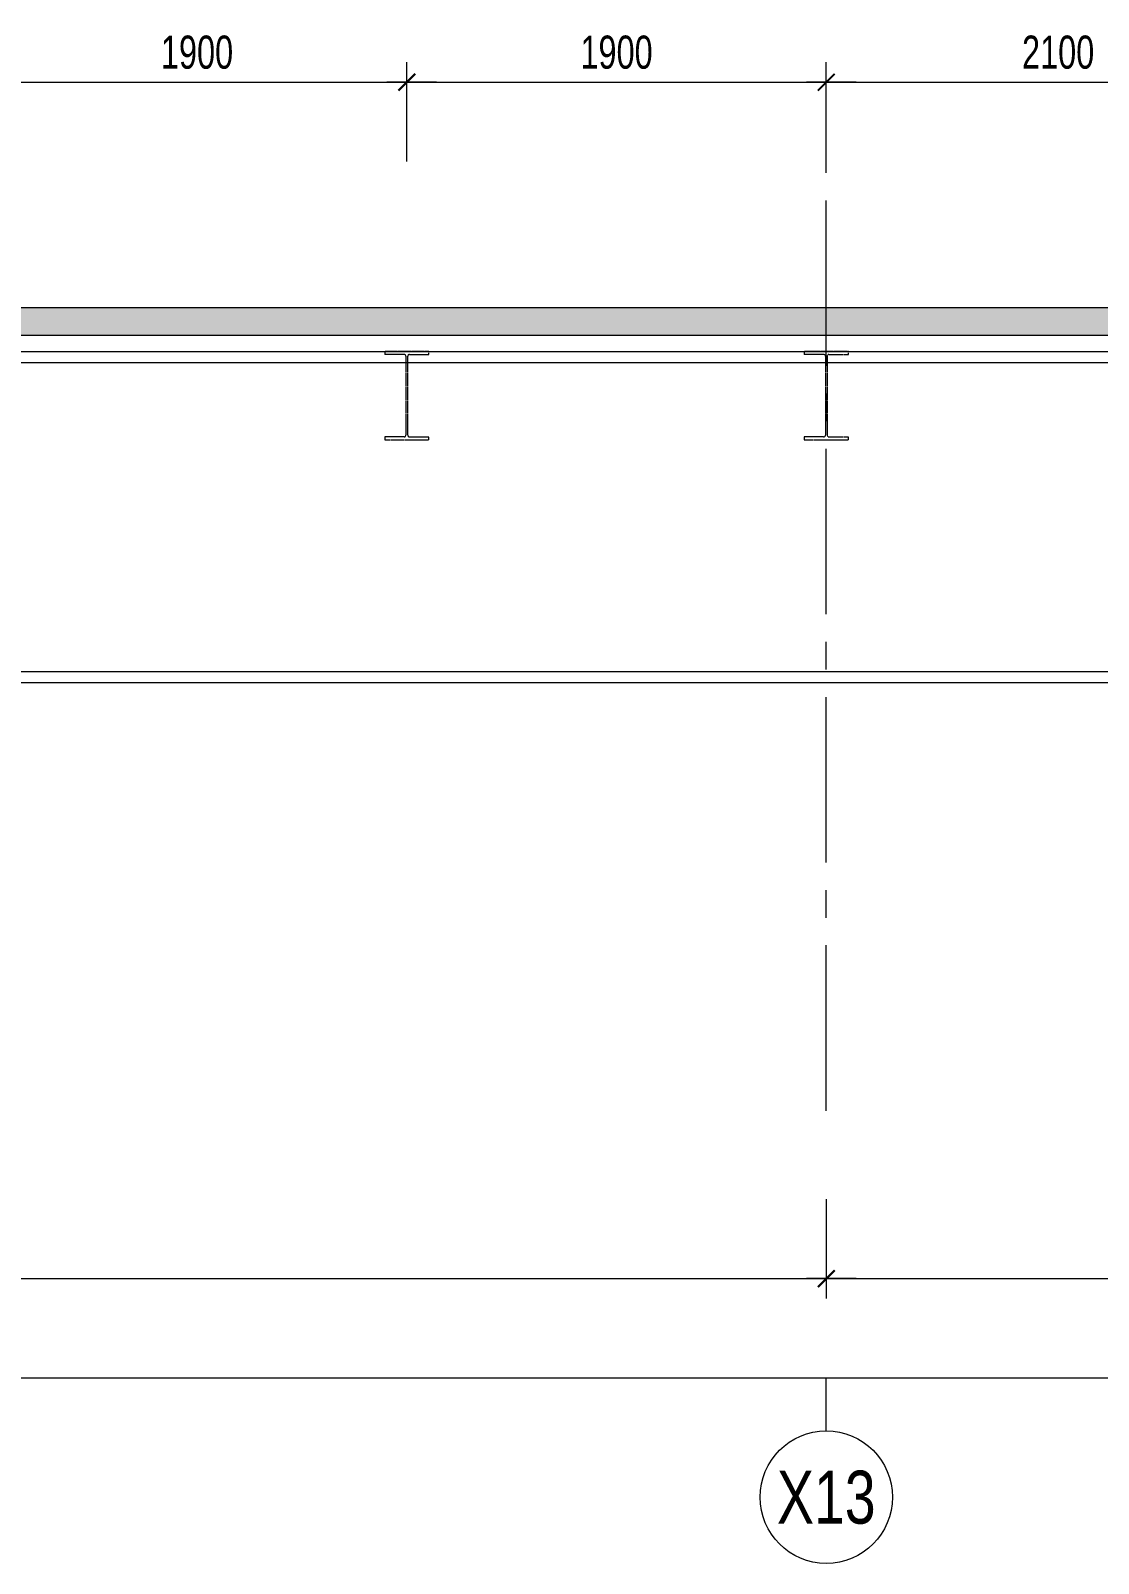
# Model space of a CAD drawing. Header units: millimetres. Extents: x 84463 to 294191, y -61495 to 44118.
# Drawn here: x 195833 to 200668, y -20101 to -13156 of the extents above; entities that cross this region are included whole.
import ezdxf
from ezdxf.enums import TextEntityAlignment as Align

# ---------------------------------------------------------------- set-up
doc = ezdxf.new("R2010")
doc.units = ezdxf.units.MM
doc.linetypes.add('CENTER2', pattern=[1.125, 0.75, -0.125, 0.125, -0.125])
doc.linetypes.add('HIDDEN2', pattern=[4.762499999999999, 3.175, -1.5875])
for name, color, linetype, lineweight in [('NDC_S-BEAM-STEL', 30, 'HIDDEN2', 18), ('NDC_S-DIMS', 1, 'Continuous', 15), ('NDC_S-HTCH-MAT', 8, 'Continuous', 15), ('NDC_S_AXIS', 5, 'CENTER2', 13), ('NDC_S_CONTINUOUS', 3, 'Continuous', 20), ('NDC_S_DIM', 1, 'Continuous', 15), ('NDC_S_SYMBOL', 1, 'Continuous', 15), ('NDC_S_TEXT SYMBOL', 7, 'Continuous', 20)]:
    doc.layers.add(name, color=color, linetype=linetype, lineweight=lineweight)
doc.styles.add('NDC_ANNO', font='', dxfattribs={"width": 0.8})
doc.styles.add('NDC_DIM', font='', dxfattribs={"width": 0.75})
doc.styles.get('NDC_ANNO').set_extended_font_data('Dotum')
doc.styles.get('NDC_DIM').set_extended_font_data('Dotum')
doc.dimstyles.new('NDC_dim_60', dxfattribs={"dimscale": 60, "dimtxt": 2.5, "dimasz": 1.5, "dimexe": 1.5, "dimexo": 2.5, "dimgap": 1, "dimtad": 1, "dimdec": 0, "dimrnd": 0.001, "dimzin": 0, "dimdsep": 46, "dimtxsty": 'NDC_DIM', "dimblk": 'DIMMARK', "dimcen": 0, "dimdle": 1.2, "dimclrd": 256, "dimclre": 256, "dimclrt": 3, "dimadec": 0, "dimazin": 0, "dimtfac": 1, "dimtdec": 0, "dimtix": 1, "dimtofl": 0, "dimtmove": 2, "dimatfit": 3, "dimfxl": 6, "dimfxlon": 1, "dimtolj": 1, "dimtzin": 0, "dimlwd": -1, "dimlwe": -1, "dimarcsym": 0})

# ---------------------------------------------------------------- blocks, each defined once
blk = doc.blocks.new('DIMMARK')
at = {"layer": 'NDC_S_DIM', "color": 1}
blk.add_line((-1.5, 0), (1, 0), dxfattribs=at)
at = {"layer": 'NDC_S_DIM', "color": 2, "const_width": 0.1}
blk.add_lwpolyline([(-0.4242640687119285, -0.4242640687119285), (0.4242640687119285, 0.4242640687119285)], dxfattribs=at)
blk = doc.blocks.new('*D381')
at = {"layer": 'Defpoints', "color": 0, "transparency": 16777216}
for p in [(191036.204028971, -18050.2405760814), (199436.204028971, -18050.2405760814), (199436.204028971, -18810.93172353373)]:
    blk.add_point(p, dxfattribs=at)
at = {"layer": 'NDC_S-DIMS', "transparency": 16777216}
for p, q in [((191036.204028971, -18450.93172353373), (191036.204028971, -18900.93172353373)), ((199436.204028971, -18450.93172353373), (199436.204028971, -18900.93172353373)), ((191126.204028971, -18810.93172353373), (199346.204028971, -18810.93172353373))]:
    blk.add_line(p, q, dxfattribs=at)
at = {"layer": 'NDC_S-DIMS', "transparency": 16777216, "xscale": 90, "yscale": 90, "zscale": 90, "rotation": 180}
blk.add_blockref('DIMMARK', (191036.204028971, -18810.93172353373), dxfattribs=at)
at = {"layer": 'NDC_S-DIMS', "transparency": 16777216, "xscale": 90, "yscale": 90, "zscale": 90}
blk.add_blockref('DIMMARK', (199436.204028971, -18810.93172353373), dxfattribs=at)
at = {"layer": 'NDC_S-DIMS', "color": 3, "transparency": 16777216, "insert": (195236.204028971, -18675.829959626), "char_height": 150, "attachment_point": 5, "style": 'NDC_DIM'}
blk.add_mtext('\\A1;8400', dxfattribs=at)
blk = doc.blocks.new('*D382')
at = {"layer": 'Defpoints', "color": 0, "transparency": 16777216}
for p in [(199436.204028971, -18050.2405760814), (207836.204028971, -18050.2405760814), (207836.204028971, -18810.93172353373)]:
    blk.add_point(p, dxfattribs=at)
at = {"layer": 'NDC_S-DIMS', "transparency": 16777216}
for p, q in [((199436.204028971, -18450.93172353373), (199436.204028971, -18900.93172353373)), ((207836.204028971, -18450.93172353373), (207836.204028971, -18900.93172353373)), ((199526.204028971, -18810.93172353373), (207746.204028971, -18810.93172353373))]:
    blk.add_line(p, q, dxfattribs=at)
at = {"layer": 'NDC_S-DIMS', "transparency": 16777216, "xscale": 90, "yscale": 90, "zscale": 90, "rotation": 180}
blk.add_blockref('DIMMARK', (199436.204028971, -18810.93172353373), dxfattribs=at)
at = {"layer": 'NDC_S-DIMS', "transparency": 16777216, "xscale": 90, "yscale": 90, "zscale": 90}
blk.add_blockref('DIMMARK', (207836.204028971, -18810.93172353373), dxfattribs=at)
at = {"layer": 'NDC_S-DIMS', "color": 3, "transparency": 16777216, "insert": (203636.204028971, -18675.829959626), "char_height": 150, "attachment_point": 5, "style": 'NDC_DIM'}
blk.add_mtext('\\A1;8400', dxfattribs=at)
blk = doc.blocks.new('*D386')
at = {"layer": 'Defpoints', "color": 0, "transparency": 16777216}
for p in [(189536.204028971, -18050.2405760814), (217236.1580600715, -18050.2405760814), (217236.1580600715, -19260.93172353373)]:
    blk.add_point(p, dxfattribs=at)
at = {"layer": 'NDC_S-DIMS', "transparency": 16777216}
for p, q in [((189536.204028971, -18900.93172353373), (189536.204028971, -19350.93172353373)), ((217236.1580600715, -18900.93172353373), (217236.1580600715, -19350.93172353373)), ((189626.204028971, -19260.93172353373), (217146.1580600715, -19260.93172353373))]:
    blk.add_line(p, q, dxfattribs=at)
at = {"layer": 'NDC_S-DIMS', "transparency": 16777216, "xscale": 90, "yscale": 90, "zscale": 90, "rotation": 180}
blk.add_blockref('DIMMARK', (189536.204028971, -19260.93172353373), dxfattribs=at)
at = {"layer": 'NDC_S-DIMS', "transparency": 16777216, "xscale": 90, "yscale": 90, "zscale": 90}
blk.add_blockref('DIMMARK', (217236.1580600715, -19260.93172353373), dxfattribs=at)
at = {"layer": 'NDC_S-DIMS', "color": 3, "transparency": 16777216, "insert": (203386.1810445213, -19125.829959626), "char_height": 150, "attachment_point": 5, "style": 'NDC_DIM'}
blk.add_mtext('\\A1;27700', dxfattribs=at)
blk = doc.blocks.new('*U14')
at = {"layer": 'NDC_S_SYMBOL'}
blk.add_line((3.061616997868383e-16, 5), (4.286263797015736e-16, 9), dxfattribs=at)
blk.add_circle((0, 0), 5, dxfattribs=at)
at = {"layer": 'NDC_S_TEXT SYMBOL', "color": 7, "style": 'NDC_ANNO', "width": 0.8}
blk.add_attdef('GRID', text='', height=4, dxfattribs=at).set_placement((0, 0), align=Align.MIDDLE)
blk = doc.blocks.new('*D370')
at = {"layer": 'Defpoints', "color": 0, "transparency": 16777216}
for p in [(197536.2040290093, -13389.27506654527), (195636.2040289962, -13941.50779606106), (197536.2040290093, -13941.50779606106)]:
    blk.add_point(p, dxfattribs=at)
at = {"layer": 'NDC_S-DIMS', "transparency": 16777216}
for p, q in [((195636.2040289962, -13749.27506654527), (195636.2040289962, -13299.27506654527)), ((197536.2040290093, -13749.27506654527), (197536.2040290093, -13299.27506654527)), ((195726.2040289962, -13389.27506654527), (197446.2040290093, -13389.27506654527))]:
    blk.add_line(p, q, dxfattribs=at)
at = {"layer": 'NDC_S-DIMS', "transparency": 16777216, "xscale": 90, "yscale": 90, "zscale": 90, "rotation": 180}
blk.add_blockref('DIMMARK', (195636.2040289962, -13389.27506654527), dxfattribs=at)
at = {"layer": 'NDC_S-DIMS', "transparency": 16777216, "xscale": 90, "yscale": 90, "zscale": 90}
blk.add_blockref('DIMMARK', (197536.2040290093, -13389.27506654527), dxfattribs=at)
at = {"layer": 'NDC_S-DIMS', "color": 3, "transparency": 16777216, "insert": (196586.2040290027, -13254.17330263754), "char_height": 150, "attachment_point": 5, "style": 'NDC_DIM'}
blk.add_mtext('\\A1;1900', dxfattribs=at)
blk = doc.blocks.new('*D371')
at = {"layer": 'Defpoints', "color": 0, "transparency": 16777216}
for p in [(199436.204028971, -13389.27506654527), (197536.2040290093, -13941.50779606106), (199436.204028971, -13941.50779606106)]:
    blk.add_point(p, dxfattribs=at)
at = {"layer": 'NDC_S-DIMS', "transparency": 16777216}
for p, q in [((197536.2040290093, -13749.27506654527), (197536.2040290093, -13299.27506654527)), ((199436.204028971, -13749.27506654527), (199436.204028971, -13299.27506654527)), ((197626.2040290093, -13389.27506654527), (199346.204028971, -13389.27506654527))]:
    blk.add_line(p, q, dxfattribs=at)
at = {"layer": 'NDC_S-DIMS', "transparency": 16777216, "xscale": 90, "yscale": 90, "zscale": 90, "rotation": 180}
blk.add_blockref('DIMMARK', (197536.2040290093, -13389.27506654527), dxfattribs=at)
at = {"layer": 'NDC_S-DIMS', "transparency": 16777216, "xscale": 90, "yscale": 90, "zscale": 90}
blk.add_blockref('DIMMARK', (199436.204028971, -13389.27506654527), dxfattribs=at)
at = {"layer": 'NDC_S-DIMS', "color": 3, "transparency": 16777216, "insert": (198486.2040289901, -13254.17330263754), "char_height": 150, "attachment_point": 5, "style": 'NDC_DIM'}
blk.add_mtext('\\A1;1900', dxfattribs=at)
blk = doc.blocks.new('*D372')
at = {"layer": 'Defpoints', "color": 0, "transparency": 16777216}
for p in [(201536.2040288079, -13389.27506654527), (199436.204028971, -13941.50779606106), (201536.2040288079, -13941.50779606106)]:
    blk.add_point(p, dxfattribs=at)
at = {"layer": 'NDC_S-DIMS', "transparency": 16777216}
for p, q in [((199436.204028971, -13749.27506654527), (199436.204028971, -13299.27506654527)), ((201536.2040288079, -13749.27506654527), (201536.2040288079, -13299.27506654527)), ((199526.204028971, -13389.27506654527), (201446.2040288079, -13389.27506654527))]:
    blk.add_line(p, q, dxfattribs=at)
at = {"layer": 'NDC_S-DIMS', "transparency": 16777216, "xscale": 90, "yscale": 90, "zscale": 90, "rotation": 180}
blk.add_blockref('DIMMARK', (199436.204028971, -13389.27506654527), dxfattribs=at)
at = {"layer": 'NDC_S-DIMS', "transparency": 16777216, "xscale": 90, "yscale": 90, "zscale": 90}
blk.add_blockref('DIMMARK', (201536.2040288079, -13389.27506654527), dxfattribs=at)
at = {"layer": 'NDC_S-DIMS', "color": 3, "transparency": 16777216, "insert": (200486.2040288894, -13254.17330263754), "char_height": 150, "attachment_point": 5, "style": 'NDC_DIM'}
blk.add_mtext('\\A1;2100', dxfattribs=at)
blk = doc.blocks.new('*U6063')
for p, q in [((88, 387), (-1.13686837721616e-13, 386.9999999999999)), ((96, 379), (96, 21.00000114960898)), ((104, 378.9999962593825), (104, 21)), ((112, 387), (200, 387)), ((88, 13), (0, 12.99999999999998)), ((112, 13), (200, 13.00000000000001))]:
    blk.add_line(p, q)
for points in [[(200, 387), (199.9999999999999, 400), (-1.224646799147353e-13, 400), (-1.184845778175064e-13, 386.9999999999999)], [(-3.980102097228892e-15, 12.99999999999998), (0, 0), (200, 0), (200, 13.00000000000001)]]:
    blk.add_lwpolyline(points)
for centre, start, end in [((88, 379), 360, 450), ((112, 379), 89.9999999999999, 180.0000267901994), ((88, 21), 270, 360.000008233468), ((112, 21), 180, 270)]:
    blk.add_arc(centre, 7.999999999999999, start, end)
blk = doc.blocks.new('*U6061')
for p, q in [((88, 387), (-1.13686837721616e-13, 386.9999999999999)), ((96, 379), (96, 21.00000114960898)), ((104, 378.9999962593825), (104, 21)), ((112, 387), (200, 387)), ((88, 13), (0, 12.99999999999998)), ((112, 13), (200, 13.00000000000001))]:
    blk.add_line(p, q)
for points in [[(200, 387), (199.9999999999999, 400), (-1.224646799147353e-13, 400), (-1.184845778175064e-13, 386.9999999999999)], [(-3.980102097228892e-15, 12.99999999999998), (0, 0), (200, 0), (200, 13.00000000000001)]]:
    blk.add_lwpolyline(points)
for centre, start, end in [((88, 379), 360, 450), ((112, 379), 89.9999999999999, 180.0000267901994), ((88, 21), 270, 360.000008233468), ((112, 21), 180, 270)]:
    blk.add_arc(centre, 7.999999999999999, start, end)

msp = doc.modelspace()

# ---------------------------------------------------------------- hatches: boundary and pattern name
at = {"layer": 'NDC_S-HTCH-MAT'}
h = msp.add_hatch(dxfattribs=at)
h.set_pattern_fill('BT-01', color=256, scale=30, pattern_type=2)
h.set_pattern_definition([(49.99999999999999, (50460, 16799.99999997991), (215.178054780226, -18.82564049477853), [22.5, -247.5]), (355, (50460, 16799.99999997991), (-41.6254000839, 225.6576401100035), [18, -198]), (100.4514, (50477.931504, 16798.43119797991), (173.5528145142065, 206.8318626182861), [19.122057, -210.3426336]), (46.18420000000001, (50460, 16859.99999997991), (320.1723145876933, -49.65570429870542), [33.75, -371.25]), (96.6356, (50486.6810235, 16855.86200787991), (280.398811664611, 292.2353612701325), [28.6830864, -315.5139]), (351.1842, (50460, 16859.99999997991), (280.3985835400882, 292.2355802775974), [27, -297]), (21, (50490, 16844.99999997991), (179.0721156355385, -120.7856671996016), [22.5, -247.5]), (326.0000000000001, (50490, 16844.99999997991), (72.99459957647451, 217.5450135140559), [18, -198]), (71.4514, (50504.9226699, 16834.93451817991), (252.066788574447, 96.75914901298572), [19.122057, -210.3426336]), (37.50000000000001, (50460, 16799.99999997991), (3.647956595187201, 99.86815614939344), [0, -195.6, 0, -201, 0, -198.75]), (7.499999999999999, (50460, 16799.99999997991), (78.92086123264458, 118.3235135647081), [0, -114.6, 0, -191.1, 0, -75.75]), (327.5, (50393.1, 16799.99999997991), (160.1467308517227, -6.766461520313927), [0, -75, 0, -234, 0, -310.5]), (317.5, (50363.1, 16799.99999997991), (174.9558508027159, 30.03149469969532), [0, -97.5, 0, -155.4, 0, -220.5]), (45, (50460, 16799.99999997991), (-90.15611460128481, 90.15611460128481), []), (45, (50460, 16836.74999997991), (-90.15611460128481, 90.15611460128481), [])])
h.paths.add_polyline_path([(216836.1580600715, -14409.90031742239), (189936.204028971, -14409.90031742239), (189936.204028971, -14534.90031742239), (216836.1580600715, -14534.90031742239)])

# ---------------------------------------------------------------- linework, layer by layer
msp.add_line((189936.204028971, -14534.90031742239), (216836.1580600715, -14534.90031742239), dxfattribs=at)
at = {"layer": 'NDC_S_AXIS', "ltscale": 1000}
for p, q in [((199436.204028971, -18050.24057608138), (199436.204028971, -13389.27506654526)), ((187949.0098780487, -14409.90031742239), (219250.3574014954, -14409.90031742239))]:
    msp.add_line(p, q, dxfattribs=at)
at = {"layer": 'NDC_S_CONTINUOUS'}
for p, q in [((189936.204028971, -14409.90031742239), (216836.1580600715, -14409.90031742239)), ((189936.204028971, -14609.90031742239), (216836.1580600715, -14609.90031742239)), ((189936.204028971, -14659.90031742239), (216836.1580600715, -14659.90031742239)), ((189936.204028971, -16109.90031742239), (216836.1580600715, -16109.90031742239)), ((192756.204028971, -16059.90031742239), (216836.1580600715, -16059.90031742239))]:
    msp.add_line(p, q, dxfattribs=at)

# ---------------------------------------------------------------- block references
at = {"layer": 'NDC_S-BEAM-STEL'}
for name, p in [('*U6063', (197436.2040292058, -15009.90031742239)), ('*U6061', (199336.2040291959, -15009.90031742239))]:
    msp.add_blockref(name, p, dxfattribs=at)
at = {"layer": 'NDC_S_AXIS', "xscale": 60, "yscale": 60, "zscale": 60}
msp.add_blockref('*U14', (199436.204028984, -19800.93172353373), dxfattribs=at).add_auto_attribs({'GRID': 'X13'})

# ---------------------------------------------------------------- dimensions: what is measured, and where the dimension line sits
at = {"layer": 'NDC_S-DIMS'}
for base, p1, p2, picture, middle in [((197536.2040290093, -13389.27506654527), (195636.2040289962, -13941.50779606106), (197536.2040290093, -13941.50779606106), '*D370', (196586.2040290027, -13254.17330263754)), ((199436.204028971, -13389.27506654527), (197536.2040290093, -13941.50779606106), (199436.204028971, -13941.50779606106), '*D371', (198486.2040289901, -13254.17330263754)), ((201536.2040288079, -13389.27506654527), (199436.204028971, -13941.50779606106), (201536.2040288079, -13941.50779606106), '*D372', (200486.2040288894, -13254.17330263754)), ((217236.1580600715, -19260.93172353373), (189536.204028971, -18050.2405760814), (217236.1580600715, -18050.2405760814), '*D386', (203386.1810445213, -19125.829959626)), ((199436.204028971, -18810.93172353373), (191036.204028971, -18050.2405760814), (199436.204028971, -18050.2405760814), '*D381', (195236.204028971, -18675.829959626)), ((207836.204028971, -18810.93172353373), (199436.204028971, -18050.2405760814), (207836.204028971, -18050.2405760814), '*D382', (203636.204028971, -18675.829959626))]:
    dim = msp.add_linear_dim(base=base, p1=p1, p2=p2, dimstyle='NDC_dim_60', dxfattribs=at)
    dim.commit()
    dim.dimension.update_dxf_attribs({"geometry": picture, "text_midpoint": middle})

doc.saveas('drawing.dxf')
